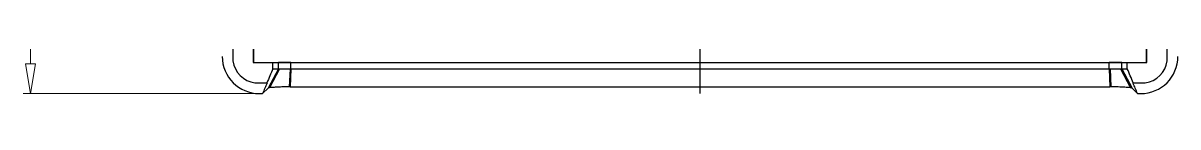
# Model space of a CAD drawing. Header units: millimetres. Extents: x 3537 to 3861, y 1181 to 1410.
# Drawn here: x 3768 to 3861.1, y 1249.9 to 1252.9 of the extents above; entities that cross this region are included whole.
import ezdxf

# ---------------------------------------------------------------- set-up
doc = ezdxf.new("R2010")
doc.units = ezdxf.units.MM
doc.linetypes.add('CENTER', pattern=[50.8, 31.75, -6.35, 6.35, -6.35])
doc.layers.add('dim', color=82, linetype='Continuous', lineweight=9)
doc.styles.add('ROMAND', font='romand.shx', dxfattribs={"width": 0.75, "bigfont": 'gbcbig.shx'})
doc.dimstyles.new('YanXiu', dxfattribs={"dimtxt": 2.5, "dimasz": 2.2, "dimexe": 1, "dimexo": 0, "dimgap": 0.66, "dimtad": 0, "dimzin": 9, "dimdsep": 46, "dimtxsty": 'ROMAND', "dimblk": 'CLOSEDBLANK', "dimcen": 0, "dimclrd": 3, "dimclre": 3, "dimclrt": 7, "dimazin": 2, "dimtfac": 1, "dimtofl": 0, "dimtmove": 0, "dimatfit": 3, "dimldrblk": 'CLOSEDBLANK', "dimfxl": 1, "dimlwd": 5, "dimlwe": 5, "dimarcsym": 0})

# ---------------------------------------------------------------- blocks, each defined once
blk = doc.blocks.new('_ClosedBlank')
at = {"color": 0, "linetype": 'ByBlock', "lineweight": -2}
for p, q in [((-1, 0.167), (0, 0)), ((-1, 0.167), (-1, -0.167)), ((0, 0), (-1, -0.167))]:
    blk.add_line(p, q, dxfattribs=at)
blk = doc.blocks.new('*D59')
at = {"layer": 'Defpoints', "color": 0}
for p in [(455.634, 121.908), (437.195, 10.408), (455.634, 10.408)]:
    blk.add_point(p, dxfattribs=at)
at = {"layer": 'dim', "color": 3, "lineweight": 5}
for p, q in [((455.634, 121.908), (436.595, 121.908)), ((437.195, 119.508), (437.195, 71.15)), ((437.195, 12.808), (437.195, 61.165)), ((455.634, 10.408), (436.595, 10.408))]:
    blk.add_line(p, q, dxfattribs=at)
at = {"layer": 'dim', "color": 3, "lineweight": 5, "xscale": 2.4, "yscale": 2.4, "zscale": 2.4}
for p, rotation in [((437.195, 121.908), 90), ((437.195, 10.408), 270)]:
    blk.add_blockref('_ClosedBlank', p, dxfattribs=dict(at, rotation=rotation))
at = {"layer": 'dim', "color": 7, "insert": (437.195, 66.158), "char_height": 3, "attachment_point": 5, "rotation": 90, "style": 'ROMAND'}
blk.add_mtext('111.5', dxfattribs=at)
blk = doc.blocks.new('*u63')
at = {"color": 1, "linetype": 'CENTER', "ltscale": 0.308}
blk.add_line((0, -55.75), (0, 55.75), dxfattribs=at)
at = {"color": 7, "linetype": 'Continuous'}
for p, q in [((-37.65, 53.115), (-37.65, -53.115)), ((37.646, -53.115), (37.65, 53.115)), ((-36, -51.45), (-36, -53.25)), ((-35.982, -51.468), (-35.982, -53.232)), ((35.982, -53.232), (35.982, -51.468)), ((36, -53.25), (36, -51.45)), ((-37.646, -53.115), (-37.65, -53.115)), ((-36, -53.25), (-35.982, -53.232)), ((-36, -53.25), (-34.421, -53.25)), ((-35.982, -53.232), (35.982, -53.232)), ((-33.972, -53.75), (-34.811, -55.315)), ((-33.88, -53.75), (-34.677, -55.284)), ((-34.421, -53.25), (-33.972, -53.235)), ((-34.421, -53.75), (-34.421, -53.25)), ((-34.421, -53.75), (-33.972, -53.75)), ((-33.972, -53.75), (-33.972, -53.235)), ((-33.036, -53.75), (-33.1, -55.206)), ((-33.036, -53.75), (33.036, -53.75)), ((-32.974, -53.75), (-33.013, -55.206)), ((-32.974, -53.75), (-32.974, -53.233)), ((32.974, -53.75), (32.974, -53.233)), ((32.974, -53.75), (33.013, -55.206)), ((33.036, -53.75), (33.1, -55.206)), ((33.88, -53.75), (34.677, -55.284)), ((33.972, -53.75), (33.972, -53.235)), ((33.972, -53.235), (34.421, -53.25)), ((33.972, -53.75), (34.811, -55.315)), ((33.972, -53.75), (34.421, -53.75)), ((34.421, -53.75), (34.421, -53.25)), ((34.421, -53.25), (36, -53.25)), ((36, -53.25), (35.982, -53.232)), ((37.646, -53.115), (37.65, -53.115)), ((-35.865, -54.896), (-35.865, -54.9)), ((-34.886, -54.9), (-35.865, -54.9)), ((-35.504, -55.75), (-35.246, -55.75)), ((-34.811, -55.315), (-35.246, -55.75)), ((-33.013, -55.206), (33.013, -55.206)), ((35.246, -55.75), (34.811, -55.315)), ((35.865, -54.9), (34.886, -54.9)), ((35.246, -55.75), (35.504, -55.75)), ((35.865, -54.896), (35.865, -54.9))]:
    blk.add_line(p, q, dxfattribs=at)
for centre, radius, start, end in [((-35.533, -52.783), 2.139, 188.93135, 261.06865), ((181.61, -145.69), 234.781, 156.94584, 157.24934), ((-181.333, -145.573), 234.48, 22.75046, 23.05436), ((35.533, -52.783), 2.139, 278.93135, 351.06865), ((177.826, -145.258), 231.108, 156.98481, 157.21357), ((-35.996, -59.47), 4.703, 76.35344, 76.58023), ((-33.013, -65.988), 10.782, 90.00188, 90.46289), ((33.013, -65.989), 10.783, 89.53713, 89.9981), ((35.925, -59.159), 4.384, 103.45851, 103.70181), ((-177.623, -145.172), 230.888, 22.78632, 23.0153)]:
    blk.add_arc(centre, radius, start, end, dxfattribs=at)
for centre, major_axis, ratio, start_param, end_param in [((-35.496, -52.746), (2.127, 2.127), 0.997265, -3.925621, -2.357564), ((35.496, -52.746), (2.127, -2.127), 0.997265, -0.784029, 0.784029), ((-32.974, -53.235), (1, 0), 0.001745, 1.570796, 3.089233), ((32.974, -53.235), (1, 0), 0.001745, 0.05236, 1.570796)]:
    blk.add_ellipse(centre, major_axis=major_axis, ratio=ratio, start_param=start_param, end_param=end_param, dxfattribs=at)
for points, start_tangent, end_tangent in [([(-33.972, -53.75), (-33.943, -53.749), (-33.88, -53.75)], (1, 0), (1, -0.000083)), ([(-33.88, -53.75), (-33.677, -53.749), (-33.383, -53.749), (-33.036, -53.75)], (1, -0.000083), (1, -0.000018)), ([(33.036, -53.75), (33.383, -53.749), (33.679, -53.749), (33.88, -53.75)], (1, 0.000004), (1, 0.000066)), ([(33.88, -53.75), (33.945, -53.749), (33.972, -53.75)], (1, 0.000066), (1, 0)), ([(-34.677, -55.284), (-34.73, -55.292), (-34.77, -55.3), (-34.797, -55.308), (-34.811, -55.315)], (-0.992047, -0.125868), (-0.707107, -0.707107)), ([(-33.1, -55.206), (-33.584, -55.215), (-34.044, -55.234), (-34.421, -55.259), (-34.677, -55.284)], (-0.999967, -0.008109), (-0.992047, -0.125868)), ([(34.677, -55.284), (34.421, -55.259), (34.044, -55.234), (33.584, -55.215), (33.1, -55.206)], (-0.992047, 0.125868), (-0.999967, 0.008109)), ([(34.811, -55.315), (34.797, -55.308), (34.77, -55.3), (34.73, -55.292), (34.677, -55.284)], (-0.707107, 0.707107), (-0.992047, 0.125868))]:
    blk.add_spline(points, degree=3, dxfattribs=dict(at, start_tangent=start_tangent, end_tangent=end_tangent))
at = {"layer": 'dim'}
dim = blk.add_linear_dim(base=(-53.944, -55.75), p1=(-35.504, 55.75), p2=(-35.504, -55.75), angle=90, dimstyle='YanXiu', override={"dimtxt": 3, "dimasz": 2.4, "dimexe": 0.5997, "dimgap": 0.5997, "dimzin": 8}, dxfattribs=at)
dim.commit()
dim.dimension.update_dxf_attribs({"geometry": '*D59', "text_midpoint": (-53.944, 0), "insert": (-491.138, -66.158)})

msp = doc.modelspace()

# ---------------------------------------------------------------- block references
msp.add_blockref('*u63', (3822.572, 1305.617))

doc.saveas('drawing.dxf')
